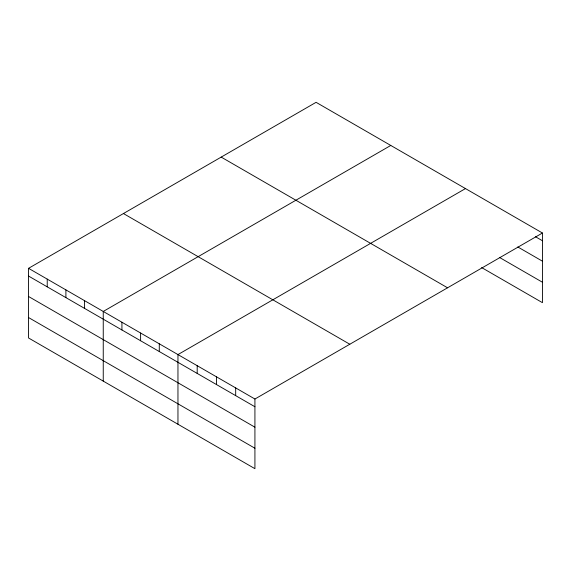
<?xml version="1.0" encoding="UTF-8"?>
<svg xmlns="http://www.w3.org/2000/svg" width="571" height="571" viewBox="0 0 571 571"><rect width="100%" height="100%" fill="white"/><g stroke="black" fill="none" stroke-linecap="round" stroke-linejoin="round"><path stroke-width="0.86" d="M28.55 268.327L254.923 399.022L254.923 468.677L28.55 337.982L28.55 268.327L316.077 102.323L542.45 233.018L542.45 302.673L481.646 267.571M390.778 145.455L103.251 311.452L103.251 381.114M465.486 188.58L177.959 354.584L177.959 424.239M254.923 399.022L542.45 233.018M535.519 236.751L542.45 240.755M517.818 246.965L542.45 261.19M499.347 257.357L542.45 282.238M221.191 157.104L447.564 287.798M123.436 213.547L349.809 344.242M28.55 276.057L254.923 406.752M28.55 296.492L254.923 427.187M28.55 317.547L254.923 448.242M235.68 387.909L235.68 395.646M216.438 376.803L216.438 384.533M197.195 365.69L197.195 373.427M159.28 343.799L159.28 351.536M140.602 333.021L140.602 340.751M121.93 322.237L121.93 329.974M84.579 300.674L84.579 308.404M65.901 289.89L65.901 297.627M47.229 279.105L47.229 286.842"/></g></svg>
